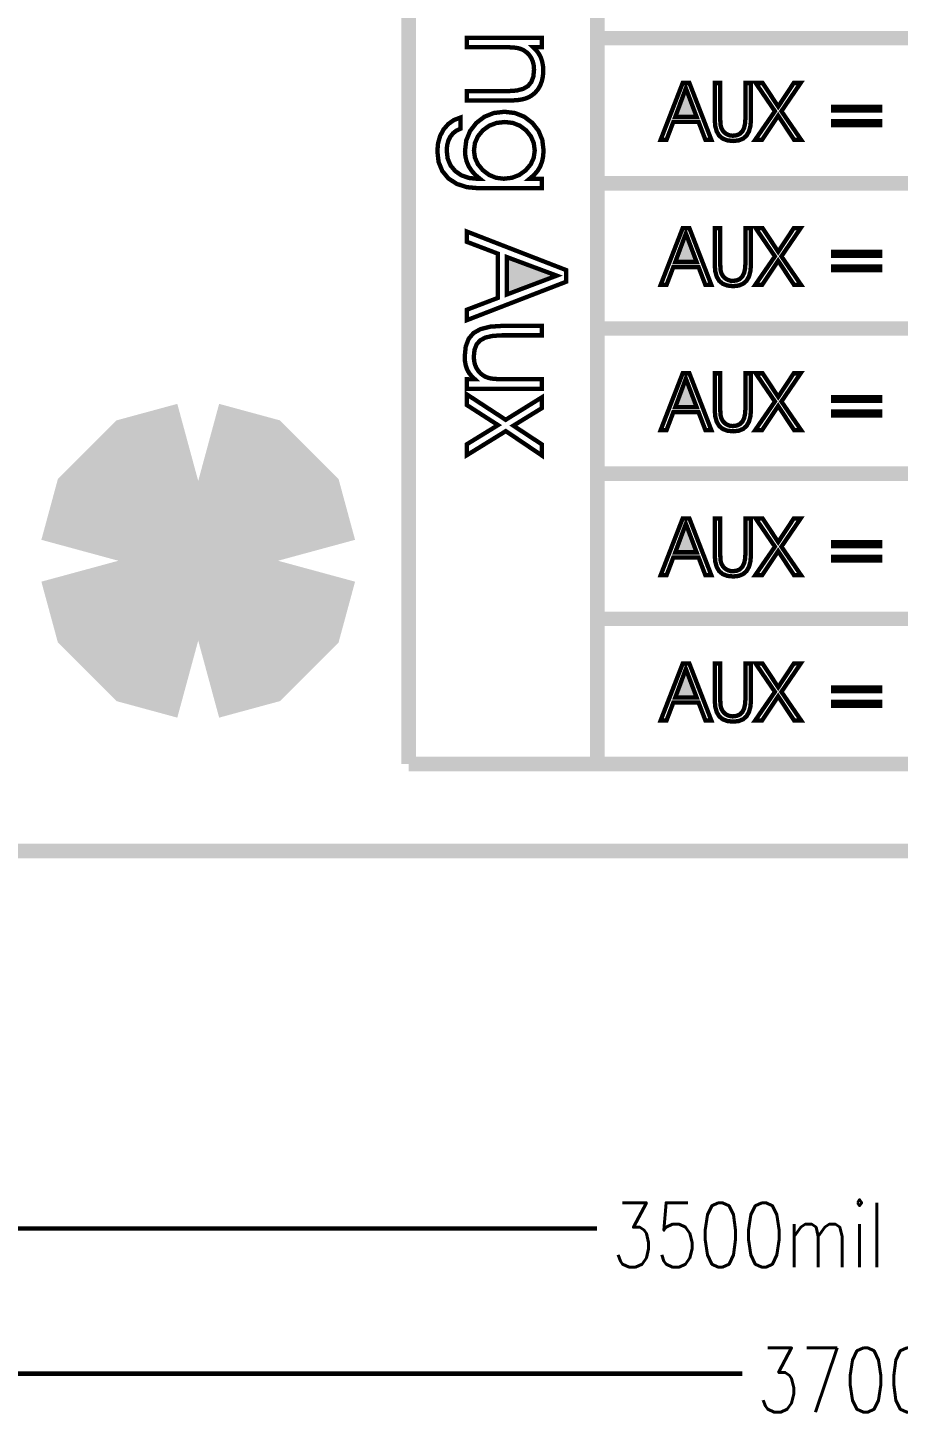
# Model space of a CAD drawing. Extents: x -2.25 to 2.25, y -2.04 to 2.05.
# Drawn here: x -0.652 to -0.053, y -2.043 to -1.089 of the extents above; entities that cross this region are included whole.
import ezdxf
from ezdxf.enums import TextEntityAlignment as Align

# ---------------------------------------------------------------- set-up
doc = ezdxf.new("R2010")
doc.units = 0
doc.header["$LTSCALE"] = 0.000394
for name, color, linetype in [('DD', 7, 'CONTINUOUS'), ('KO', 7, 'CONTINUOUS'), ('ML', 7, 'CONTINUOUS'), ('TO', 7, 'CONTINUOUS')]:
    doc.layers.add(name, color=color, linetype=linetype)
doc.styles.add('SN0', font='ROMANS', dxfattribs={"width": 4e-06})

msp = doc.modelspace()

# ---------------------------------------------------------------- linework, layer by layer
at = {"layer": 'DD', "linetype": 'CONTINUOUS', "const_width": 0.003}
for points in [[(-1.89, -1.916689), (-0.260118, -1.916689)], [(-1.89, -2.016689), (-0.160118, -2.016689)]]:
    msp.add_lwpolyline(points, dxfattribs=at)
at = {"layer": 'KO', "color": 7, "linetype": 'CONTINUOUS', "const_width": 0.009996}
msp.add_lwpolyline([(-1.89, -1.656689), (1.81, -1.656689)], dxfattribs=at)
at = {"layer": 'ML', "color": 7, "linetype": 'CONTINUOUS', "const_width": 0.109996}
for points in [[(-0.534992, -1.401689), (-0.562713, -1.409216), (-0.582461, -1.428964), (-0.589988, -1.456685)], [(-0.534992, -1.401689), (-0.562713, -1.409216), (-0.582461, -1.428964), (-0.589988, -1.456685)], [(-0.479996, -1.456685), (-0.487523, -1.428964), (-0.507271, -1.409216), (-0.534992, -1.401689)], [(-0.479996, -1.456685), (-0.487523, -1.428964), (-0.507271, -1.409216), (-0.534992, -1.401689)], [(-0.589992, -1.456685), (-0.582464, -1.484407), (-0.562714, -1.504157), (-0.534992, -1.511685)], [(-0.589992, -1.456685), (-0.582464, -1.484407), (-0.562714, -1.504157), (-0.534992, -1.511685)], [(-0.534992, -1.511685), (-0.50727, -1.504157), (-0.48752, -1.484407), (-0.479992, -1.456685)], [(-0.534992, -1.511685), (-0.50727, -1.504157), (-0.48752, -1.484407), (-0.479992, -1.456685)]]:
    msp.add_lwpolyline(points, dxfattribs=at)
at = {"layer": 'TO', "color": 7, "linetype": 'CONTINUOUS'}
for points, const_width in [([(-0.39, -1.596689), (-0.39, -0.796689)], 0.009996), ([(-0.259996, -1.596689), (-0.259996, -0.796689)], 0.009996), ([(-0.29828, -1.096484), (-0.29828, -1.102921), (-0.304169, -1.102921), (-0.302019, -1.105064), (-0.300282, -1.107423), (-0.298953, -1.109996), (-0.298006, -1.112805), (-0.29744, -1.11587), (-0.297252, -1.119193), (-0.297488, -1.122842), (-0.298195, -1.126216), (-0.29937, -1.129319), (-0.300986, -1.132079), (-0.303008, -1.134421), (-0.305437, -1.136346), (-0.30739, -1.137423), (-0.309561, -1.138278), (-0.311953, -1.138913), (-0.314836, -1.139343), (-0.31851, -1.1396), (-0.322976, -1.139685), (-0.35, -1.139685), (-0.35, -1.133154), (-0.321051, -1.133154), (-0.315498, -1.132763), (-0.311065, -1.131595), (-0.307748, -1.129654), (-0.305448, -1.126845), (-0.304067, -1.123106), (-0.303606, -1.118437), (-0.303809, -1.115548), (-0.304415, -1.112908), (-0.305421, -1.110512), (-0.306801, -1.108404), (-0.308529, -1.10661), (-0.310602, -1.105134), (-0.31208, -1.104397), (-0.31369, -1.103824), (-0.315433, -1.103417), (-0.317681, -1.103138), (-0.320822, -1.102975), (-0.324854, -1.102921), (-0.35, -1.102921), (-0.35, -1.096484), (-0.29828, -1.096484)], 0.003), ([(-0.29828, -1.096484), (-0.29828, -1.102921), (-0.304169, -1.102921), (-0.302019, -1.105064), (-0.300282, -1.107423), (-0.298953, -1.109996), (-0.298006, -1.112805), (-0.29744, -1.11587), (-0.297252, -1.119193), (-0.297488, -1.122842), (-0.298195, -1.126216), (-0.29937, -1.129319), (-0.300986, -1.132079), (-0.303008, -1.134421), (-0.305437, -1.136346), (-0.30739, -1.137423), (-0.309561, -1.138278), (-0.311953, -1.138913), (-0.314836, -1.139343), (-0.31851, -1.1396), (-0.322976, -1.139685), (-0.35, -1.139685), (-0.35, -1.133154), (-0.321051, -1.133154), (-0.315498, -1.132763), (-0.311065, -1.131595), (-0.307748, -1.129654), (-0.305448, -1.126845), (-0.304067, -1.123106), (-0.303606, -1.118437), (-0.303809, -1.115548), (-0.304415, -1.112908), (-0.305421, -1.110512), (-0.306801, -1.108404), (-0.308529, -1.10661), (-0.310602, -1.105134), (-0.31208, -1.104397), (-0.31369, -1.103824), (-0.315433, -1.103417), (-0.317681, -1.103138), (-0.320822, -1.102975), (-0.324854, -1.102921), (-0.35, -1.102921), (-0.35, -1.096484), (-0.29828, -1.096484)], 0.003), ([(-0.259996, -1.096689), (0.435, -1.096689)], 0.009996), ([(-0.212315, -1.166693), (-0.216366, -1.166693), (-0.201189, -1.127575), (-0.196567, -1.127575), (-0.181437, -1.166693), (-0.185547, -1.166693), (-0.190224, -1.154413), (-0.207638, -1.154413), (-0.212315, -1.166693)], 0.003), ([(-0.212315, -1.166693), (-0.216366, -1.166693), (-0.201189, -1.127575), (-0.196567, -1.127575), (-0.181437, -1.166693), (-0.185547, -1.166693), (-0.190224, -1.154413), (-0.207638, -1.154413), (-0.212315, -1.166693)], 0.003), ([(-0.191571, -1.150894), (-0.198988, -1.131252), (-0.206299, -1.150894), (-0.191571, -1.150894)], 0.003), ([(-0.191571, -1.150894), (-0.198988, -1.131252), (-0.206299, -1.150894), (-0.191571, -1.150894)], 0.003), ([(-0.17911, -1.127575), (-0.175268, -1.127575), (-0.175268, -1.152315), (-0.175243, -1.154072), (-0.175167, -1.155506), (-0.175039, -1.156614), (-0.174851, -1.157528), (-0.174599, -1.158368), (-0.17428, -1.159138), (-0.173467, -1.160521), (-0.172442, -1.161685), (-0.171197, -1.16263), (-0.169789, -1.163333), (-0.16826, -1.163756), (-0.16661, -1.163898), (-0.163914, -1.163561), (-0.16173, -1.162551), (-0.160055, -1.16087), (-0.158878, -1.15849), (-0.158172, -1.155368), (-0.157937, -1.151508), (-0.157937, -1.127575), (-0.15415, -1.127575), (-0.15415, -1.152453), (-0.154486, -1.157092), (-0.155495, -1.160872), (-0.157177, -1.163795), (-0.159536, -1.165867), (-0.162594, -1.167112), (-0.166346, -1.167528), (-0.170349, -1.167121), (-0.173571, -1.165901), (-0.17602, -1.16387), (-0.177738, -1.16098), (-0.178767, -1.157175), (-0.17911, -1.152453), (-0.17911, -1.127575)], 0.003), ([(-0.17911, -1.127575), (-0.175268, -1.127575), (-0.175268, -1.152315), (-0.175243, -1.154072), (-0.175167, -1.155506), (-0.175039, -1.156614), (-0.174851, -1.157528), (-0.174599, -1.158368), (-0.17428, -1.159138), (-0.173467, -1.160521), (-0.172442, -1.161685), (-0.171197, -1.16263), (-0.169789, -1.163333), (-0.16826, -1.163756), (-0.16661, -1.163898), (-0.163914, -1.163561), (-0.16173, -1.162551), (-0.160055, -1.16087), (-0.158878, -1.15849), (-0.158172, -1.155368), (-0.157937, -1.151508), (-0.157937, -1.127575), (-0.15415, -1.127575), (-0.15415, -1.152453), (-0.154486, -1.157092), (-0.155495, -1.160872), (-0.157177, -1.163795), (-0.159536, -1.165867), (-0.162594, -1.167112), (-0.166346, -1.167528), (-0.170349, -1.167121), (-0.173571, -1.165901), (-0.17602, -1.16387), (-0.177738, -1.16098), (-0.178767, -1.157175), (-0.17911, -1.152453), (-0.17911, -1.127575)], 0.003), ([(-0.146492, -1.166693), (-0.151224, -1.166693), (-0.137626, -1.146996), (-0.150894, -1.127575), (-0.146118, -1.127575), (-0.13537, -1.143803), (-0.124657, -1.127575), (-0.119925, -1.127575), (-0.133169, -1.146996), (-0.119606, -1.166693), (-0.124437, -1.166693), (-0.13537, -1.150087), (-0.146492, -1.166693)], 0.003), ([(-0.146492, -1.166693), (-0.151224, -1.166693), (-0.137626, -1.146996), (-0.150894, -1.127575), (-0.146118, -1.127575), (-0.13537, -1.143803), (-0.124657, -1.127575), (-0.119925, -1.127575), (-0.133169, -1.146996), (-0.119606, -1.166693), (-0.124437, -1.166693), (-0.13537, -1.150087), (-0.146492, -1.166693)], 0.003), ([(-0.065232, -1.143961), (-0.065232, -1.146591), (-0.097417, -1.146591), (-0.097417, -1.143961), (-0.065232, -1.143961)], 0.003), ([(-0.065232, -1.143961), (-0.065232, -1.146591), (-0.097417, -1.146591), (-0.097417, -1.143961), (-0.065232, -1.143961)], 0.003), ([(-0.35422, -1.159055), (-0.357012, -1.160334), (-0.359359, -1.162151), (-0.361264, -1.164512), (-0.362666, -1.16733), (-0.363505, -1.170527), (-0.363783, -1.174106), (-0.363131, -1.17961), (-0.361173, -1.184336), (-0.357909, -1.188276), (-0.353545, -1.191245), (-0.348305, -1.193028), (-0.342185, -1.193622), (-0.340823, -1.193622), (-0.343961, -1.191001), (-0.34654, -1.188148), (-0.348555, -1.185067), (-0.350011, -1.181754), (-0.350883, -1.178227), (-0.351173, -1.174476), (-0.350307, -1.167147), (-0.34771, -1.160692), (-0.34339, -1.155106), (-0.337779, -1.150828), (-0.331316, -1.148261), (-0.324004, -1.147406), (-0.316793, -1.148251), (-0.310398, -1.150791), (-0.304811, -1.155028), (-0.300506, -1.160504), (-0.297921, -1.166786), (-0.297059, -1.173866), (-0.297321, -1.178034), (-0.298103, -1.181806), (-0.299402, -1.185181), (-0.301269, -1.188239), (-0.303719, -1.191055), (-0.306752, -1.193622), (-0.29828, -1.193622), (-0.29828, -1.200102), (-0.341429, -1.200102), (-0.349806, -1.199349), (-0.356864, -1.197087), (-0.362598, -1.193315), (-0.366835, -1.188207), (-0.369375, -1.18196), (-0.37022, -1.174571), (-0.369738, -1.168993), (-0.368289, -1.163966), (-0.36587, -1.159488), (-0.362639, -1.155781), (-0.358756, -1.153068), (-0.35422, -1.15135), (-0.35422, -1.159055)], 0.003), ([(-0.35422, -1.159055), (-0.357012, -1.160334), (-0.359359, -1.162151), (-0.361264, -1.164512), (-0.362666, -1.16733), (-0.363505, -1.170527), (-0.363783, -1.174106), (-0.363131, -1.17961), (-0.361173, -1.184336), (-0.357909, -1.188276), (-0.353545, -1.191245), (-0.348305, -1.193028), (-0.342185, -1.193622), (-0.340823, -1.193622), (-0.343961, -1.191001), (-0.34654, -1.188148), (-0.348555, -1.185067), (-0.350011, -1.181754), (-0.350883, -1.178227), (-0.351173, -1.174476), (-0.350307, -1.167147), (-0.34771, -1.160692), (-0.34339, -1.155106), (-0.337779, -1.150828), (-0.331316, -1.148261), (-0.324004, -1.147406), (-0.316793, -1.148251), (-0.310398, -1.150791), (-0.304811, -1.155028), (-0.300506, -1.160504), (-0.297921, -1.166786), (-0.297059, -1.173866), (-0.297321, -1.178034), (-0.298103, -1.181806), (-0.299402, -1.185181), (-0.301269, -1.188239), (-0.303719, -1.191055), (-0.306752, -1.193622), (-0.29828, -1.193622), (-0.29828, -1.200102), (-0.341429, -1.200102), (-0.349806, -1.199349), (-0.356864, -1.197087), (-0.362598, -1.193315), (-0.366835, -1.188207), (-0.369375, -1.18196), (-0.37022, -1.174571), (-0.369738, -1.168993), (-0.368289, -1.163966), (-0.36587, -1.159488), (-0.362639, -1.155781), (-0.358756, -1.153068), (-0.35422, -1.15135), (-0.35422, -1.159055)], 0.003), ([(-0.323717, -1.154449), (-0.329434, -1.15509), (-0.334492, -1.157011), (-0.338894, -1.160209), (-0.342292, -1.164313), (-0.344329, -1.168947), (-0.345008, -1.174106), (-0.344329, -1.179016), (-0.342287, -1.183533), (-0.338878, -1.18765), (-0.334551, -1.190914), (-0.329748, -1.192871), (-0.324469, -1.193524), (-0.318864, -1.192882), (-0.313833, -1.190957), (-0.309386, -1.187748), (-0.305908, -1.183656), (-0.303822, -1.179109), (-0.303126, -1.174106), (-0.303788, -1.168972), (-0.305773, -1.164347), (-0.309079, -1.160228), (-0.313348, -1.157017), (-0.318227, -1.155091), (-0.323717, -1.154449)], 0.003), ([(-0.323717, -1.154449), (-0.329434, -1.15509), (-0.334492, -1.157011), (-0.338894, -1.160209), (-0.342292, -1.164313), (-0.344329, -1.168947), (-0.345008, -1.174106), (-0.344329, -1.179016), (-0.342287, -1.183533), (-0.338878, -1.18765), (-0.334551, -1.190914), (-0.329748, -1.192871), (-0.324469, -1.193524), (-0.318864, -1.192882), (-0.313833, -1.190957), (-0.309386, -1.187748), (-0.305908, -1.183656), (-0.303822, -1.179109), (-0.303126, -1.174106), (-0.303788, -1.168972), (-0.305773, -1.164347), (-0.309079, -1.160228), (-0.313348, -1.157017), (-0.318227, -1.155091), (-0.323717, -1.154449)], 0.003), ([(-0.065232, -1.153984), (-0.065232, -1.156614), (-0.097417, -1.156614), (-0.097417, -1.153984), (-0.065232, -1.153984)], 0.003), ([(-0.065232, -1.153984), (-0.065232, -1.156614), (-0.097417, -1.156614), (-0.097417, -1.153984), (-0.065232, -1.153984)], 0.003), ([(-0.259996, -1.196689), (0.435, -1.196689)], 0.009996), ([(-0.35, -1.236965), (-0.35, -1.229874), (-0.281543, -1.256429), (-0.281543, -1.26452), (-0.35, -1.290996), (-0.35, -1.283807), (-0.328512, -1.275622), (-0.328512, -1.24515), (-0.35, -1.236965)], 0.003), ([(-0.35, -1.236965), (-0.35, -1.229874), (-0.281543, -1.256429), (-0.281543, -1.26452), (-0.35, -1.290996), (-0.35, -1.283807), (-0.328512, -1.275622), (-0.328512, -1.24515), (-0.35, -1.236965)], 0.003), ([(-0.212315, -1.266693), (-0.216366, -1.266693), (-0.201189, -1.227575), (-0.196567, -1.227575), (-0.181437, -1.266693), (-0.185547, -1.266693), (-0.190224, -1.254413), (-0.207638, -1.254413), (-0.212315, -1.266693)], 0.003), ([(-0.212315, -1.266693), (-0.216366, -1.266693), (-0.201189, -1.227575), (-0.196567, -1.227575), (-0.181437, -1.266693), (-0.185547, -1.266693), (-0.190224, -1.254413), (-0.207638, -1.254413), (-0.212315, -1.266693)], 0.003), ([(-0.191571, -1.250894), (-0.198988, -1.231252), (-0.206299, -1.250894), (-0.191571, -1.250894)], 0.003), ([(-0.191571, -1.250894), (-0.198988, -1.231252), (-0.206299, -1.250894), (-0.191571, -1.250894)], 0.003), ([(-0.17911, -1.227575), (-0.175268, -1.227575), (-0.175268, -1.252315), (-0.175243, -1.254072), (-0.175167, -1.255506), (-0.175039, -1.256614), (-0.174851, -1.257528), (-0.174599, -1.258368), (-0.17428, -1.259138), (-0.173467, -1.260521), (-0.172442, -1.261685), (-0.171197, -1.26263), (-0.169789, -1.263333), (-0.16826, -1.263756), (-0.16661, -1.263898), (-0.163914, -1.263561), (-0.16173, -1.262551), (-0.160055, -1.26087), (-0.158878, -1.25849), (-0.158172, -1.255368), (-0.157937, -1.251508), (-0.157937, -1.227575), (-0.15415, -1.227575), (-0.15415, -1.252453), (-0.154486, -1.257092), (-0.155495, -1.260872), (-0.157177, -1.263795), (-0.159536, -1.265867), (-0.162594, -1.267112), (-0.166346, -1.267528), (-0.170349, -1.267121), (-0.173571, -1.265901), (-0.17602, -1.26387), (-0.177738, -1.26098), (-0.178767, -1.257175), (-0.17911, -1.252453), (-0.17911, -1.227575)], 0.003), ([(-0.17911, -1.227575), (-0.175268, -1.227575), (-0.175268, -1.252315), (-0.175243, -1.254072), (-0.175167, -1.255506), (-0.175039, -1.256614), (-0.174851, -1.257528), (-0.174599, -1.258368), (-0.17428, -1.259138), (-0.173467, -1.260521), (-0.172442, -1.261685), (-0.171197, -1.26263), (-0.169789, -1.263333), (-0.16826, -1.263756), (-0.16661, -1.263898), (-0.163914, -1.263561), (-0.16173, -1.262551), (-0.160055, -1.26087), (-0.158878, -1.25849), (-0.158172, -1.255368), (-0.157937, -1.251508), (-0.157937, -1.227575), (-0.15415, -1.227575), (-0.15415, -1.252453), (-0.154486, -1.257092), (-0.155495, -1.260872), (-0.157177, -1.263795), (-0.159536, -1.265867), (-0.162594, -1.267112), (-0.166346, -1.267528), (-0.170349, -1.267121), (-0.173571, -1.265901), (-0.17602, -1.26387), (-0.177738, -1.26098), (-0.178767, -1.257175), (-0.17911, -1.252453), (-0.17911, -1.227575)], 0.003), ([(-0.146492, -1.266693), (-0.151224, -1.266693), (-0.137626, -1.246996), (-0.150894, -1.227575), (-0.146118, -1.227575), (-0.13537, -1.243803), (-0.124657, -1.227575), (-0.119925, -1.227575), (-0.133169, -1.246996), (-0.119606, -1.266693), (-0.124437, -1.266693), (-0.13537, -1.250087), (-0.146492, -1.266693)], 0.003), ([(-0.146492, -1.266693), (-0.151224, -1.266693), (-0.137626, -1.246996), (-0.150894, -1.227575), (-0.146118, -1.227575), (-0.13537, -1.243803), (-0.124657, -1.227575), (-0.119925, -1.227575), (-0.133169, -1.246996), (-0.119606, -1.266693), (-0.124437, -1.266693), (-0.13537, -1.250087), (-0.146492, -1.266693)], 0.003), ([(-0.32235, -1.273264), (-0.287976, -1.260283), (-0.32235, -1.247492), (-0.32235, -1.273264)], 0.003), ([(-0.32235, -1.273264), (-0.287976, -1.260283), (-0.32235, -1.247492), (-0.32235, -1.273264)], 0.003), ([(-0.065232, -1.243961), (-0.065232, -1.246591), (-0.097417, -1.246591), (-0.097417, -1.243961), (-0.065232, -1.243961)], 0.003), ([(-0.065232, -1.243961), (-0.065232, -1.246591), (-0.097417, -1.246591), (-0.097417, -1.243961), (-0.065232, -1.243961)], 0.003), ([(-0.065232, -1.253984), (-0.065232, -1.256614), (-0.097417, -1.256614), (-0.097417, -1.253984), (-0.065232, -1.253984)], 0.003), ([(-0.065232, -1.253984), (-0.065232, -1.256614), (-0.097417, -1.256614), (-0.097417, -1.253984), (-0.065232, -1.253984)], 0.003), ([(-0.29828, -1.294878), (-0.29828, -1.301409), (-0.325736, -1.301409), (-0.332096, -1.30179), (-0.337087, -1.302934), (-0.340709, -1.304843), (-0.343154, -1.307618), (-0.344619, -1.311382), (-0.345106, -1.316126), (-0.344903, -1.318987), (-0.344297, -1.321602), (-0.343291, -1.323972), (-0.341908, -1.326086), (-0.340162, -1.327903), (-0.338059, -1.329429), (-0.336627, -1.330141), (-0.335031, -1.330706), (-0.33328, -1.33113), (-0.330995, -1.331413), (-0.327807, -1.331584), (-0.323717, -1.331642), (-0.29828, -1.331642), (-0.29828, -1.338272), (-0.35, -1.338272), (-0.35, -1.331642), (-0.344398, -1.331642), (-0.346624, -1.329557), (-0.348394, -1.327315), (-0.349713, -1.324921), (-0.350632, -1.322273), (-0.35118, -1.319276), (-0.351362, -1.315933), (-0.350689, -1.309178), (-0.348673, -1.303806), (-0.345315, -1.299823), (-0.340404, -1.297078), (-0.333724, -1.295429), (-0.325272, -1.294878), (-0.29828, -1.294878)], 0.003), ([(-0.29828, -1.294878), (-0.29828, -1.301409), (-0.325736, -1.301409), (-0.332096, -1.30179), (-0.337087, -1.302934), (-0.340709, -1.304843), (-0.343154, -1.307618), (-0.344619, -1.311382), (-0.345106, -1.316126), (-0.344903, -1.318987), (-0.344297, -1.321602), (-0.343291, -1.323972), (-0.341908, -1.326086), (-0.340162, -1.327903), (-0.338059, -1.329429), (-0.336627, -1.330141), (-0.335031, -1.330706), (-0.33328, -1.33113), (-0.330995, -1.331413), (-0.327807, -1.331584), (-0.323717, -1.331642), (-0.29828, -1.331642), (-0.29828, -1.338272), (-0.35, -1.338272), (-0.35, -1.331642), (-0.344398, -1.331642), (-0.346624, -1.329557), (-0.348394, -1.327315), (-0.349713, -1.324921), (-0.350632, -1.322273), (-0.35118, -1.319276), (-0.351362, -1.315933), (-0.350689, -1.309178), (-0.348673, -1.303806), (-0.345315, -1.299823), (-0.340404, -1.297078), (-0.333724, -1.295429), (-0.325272, -1.294878), (-0.29828, -1.294878)], 0.003), ([(-0.259996, -1.296689), (0.435, -1.296689)], 0.009996), ([(-0.212315, -1.366693), (-0.216366, -1.366693), (-0.201189, -1.327575), (-0.196567, -1.327575), (-0.181437, -1.366693), (-0.185547, -1.366693), (-0.190224, -1.354413), (-0.207638, -1.354413), (-0.212315, -1.366693)], 0.003), ([(-0.212315, -1.366693), (-0.216366, -1.366693), (-0.201189, -1.327575), (-0.196567, -1.327575), (-0.181437, -1.366693), (-0.185547, -1.366693), (-0.190224, -1.354413), (-0.207638, -1.354413), (-0.212315, -1.366693)], 0.003), ([(-0.191571, -1.350894), (-0.198988, -1.331252), (-0.206299, -1.350894), (-0.191571, -1.350894)], 0.003), ([(-0.191571, -1.350894), (-0.198988, -1.331252), (-0.206299, -1.350894), (-0.191571, -1.350894)], 0.003), ([(-0.17911, -1.327575), (-0.175268, -1.327575), (-0.175268, -1.352315), (-0.175243, -1.354072), (-0.175167, -1.355506), (-0.175039, -1.356614), (-0.174851, -1.357528), (-0.174599, -1.358368), (-0.17428, -1.359138), (-0.173467, -1.360521), (-0.172442, -1.361685), (-0.171197, -1.36263), (-0.169789, -1.363333), (-0.16826, -1.363756), (-0.16661, -1.363898), (-0.163914, -1.363561), (-0.16173, -1.362551), (-0.160055, -1.36087), (-0.158878, -1.35849), (-0.158172, -1.355368), (-0.157937, -1.351508), (-0.157937, -1.327575), (-0.15415, -1.327575), (-0.15415, -1.352453), (-0.154486, -1.357092), (-0.155495, -1.360872), (-0.157177, -1.363795), (-0.159536, -1.365867), (-0.162594, -1.367112), (-0.166346, -1.367528), (-0.170349, -1.367121), (-0.173571, -1.365901), (-0.17602, -1.36387), (-0.177738, -1.36098), (-0.178767, -1.357175), (-0.17911, -1.352453), (-0.17911, -1.327575)], 0.003), ([(-0.17911, -1.327575), (-0.175268, -1.327575), (-0.175268, -1.352315), (-0.175243, -1.354072), (-0.175167, -1.355506), (-0.175039, -1.356614), (-0.174851, -1.357528), (-0.174599, -1.358368), (-0.17428, -1.359138), (-0.173467, -1.360521), (-0.172442, -1.361685), (-0.171197, -1.36263), (-0.169789, -1.363333), (-0.16826, -1.363756), (-0.16661, -1.363898), (-0.163914, -1.363561), (-0.16173, -1.362551), (-0.160055, -1.36087), (-0.158878, -1.35849), (-0.158172, -1.355368), (-0.157937, -1.351508), (-0.157937, -1.327575), (-0.15415, -1.327575), (-0.15415, -1.352453), (-0.154486, -1.357092), (-0.155495, -1.360872), (-0.157177, -1.363795), (-0.159536, -1.365867), (-0.162594, -1.367112), (-0.166346, -1.367528), (-0.170349, -1.367121), (-0.173571, -1.365901), (-0.17602, -1.36387), (-0.177738, -1.36098), (-0.178767, -1.357175), (-0.17911, -1.352453), (-0.17911, -1.327575)], 0.003), ([(-0.146492, -1.366693), (-0.151224, -1.366693), (-0.137626, -1.346996), (-0.150894, -1.327575), (-0.146118, -1.327575), (-0.13537, -1.343803), (-0.124657, -1.327575), (-0.119925, -1.327575), (-0.133169, -1.346996), (-0.119606, -1.366693), (-0.124437, -1.366693), (-0.13537, -1.350087), (-0.146492, -1.366693)], 0.003), ([(-0.146492, -1.366693), (-0.151224, -1.366693), (-0.137626, -1.346996), (-0.150894, -1.327575), (-0.146118, -1.327575), (-0.13537, -1.343803), (-0.124657, -1.327575), (-0.119925, -1.327575), (-0.133169, -1.346996), (-0.119606, -1.366693), (-0.124437, -1.366693), (-0.13537, -1.350087), (-0.146492, -1.366693)], 0.003), ([(-0.29828, -1.351591), (-0.317843, -1.363626), (-0.29828, -1.376496), (-0.29828, -1.384118), (-0.323055, -1.367382), (-0.35, -1.384024), (-0.35, -1.376496), (-0.328417, -1.36324), (-0.35, -1.349378), (-0.35, -1.342043), (-0.323154, -1.359583), (-0.29828, -1.344161), (-0.29828, -1.351591)], 0.003), ([(-0.29828, -1.351591), (-0.317843, -1.363626), (-0.29828, -1.376496), (-0.29828, -1.384118), (-0.323055, -1.367382), (-0.35, -1.384024), (-0.35, -1.376496), (-0.328417, -1.36324), (-0.35, -1.349378), (-0.35, -1.342043), (-0.323154, -1.359583), (-0.29828, -1.344161), (-0.29828, -1.351591)], 0.003), ([(-0.065232, -1.343961), (-0.065232, -1.346591), (-0.097417, -1.346591), (-0.097417, -1.343961), (-0.065232, -1.343961)], 0.003), ([(-0.065232, -1.343961), (-0.065232, -1.346591), (-0.097417, -1.346591), (-0.097417, -1.343961), (-0.065232, -1.343961)], 0.003), ([(-0.065232, -1.353984), (-0.065232, -1.356614), (-0.097417, -1.356614), (-0.097417, -1.353984), (-0.065232, -1.353984)], 0.003), ([(-0.065232, -1.353984), (-0.065232, -1.356614), (-0.097417, -1.356614), (-0.097417, -1.353984), (-0.065232, -1.353984)], 0.003), ([(-0.259996, -1.396689), (0.435, -1.396689)], 0.009996), ([(-0.212315, -1.466693), (-0.216366, -1.466693), (-0.201189, -1.427575), (-0.196567, -1.427575), (-0.181437, -1.466693), (-0.185547, -1.466693), (-0.190224, -1.454413), (-0.207638, -1.454413), (-0.212315, -1.466693)], 0.003), ([(-0.212315, -1.466693), (-0.216366, -1.466693), (-0.201189, -1.427575), (-0.196567, -1.427575), (-0.181437, -1.466693), (-0.185547, -1.466693), (-0.190224, -1.454413), (-0.207638, -1.454413), (-0.212315, -1.466693)], 0.003), ([(-0.191571, -1.450894), (-0.198988, -1.431252), (-0.206299, -1.450894), (-0.191571, -1.450894)], 0.003), ([(-0.191571, -1.450894), (-0.198988, -1.431252), (-0.206299, -1.450894), (-0.191571, -1.450894)], 0.003), ([(-0.17911, -1.427575), (-0.175268, -1.427575), (-0.175268, -1.452315), (-0.175243, -1.454072), (-0.175167, -1.455506), (-0.175039, -1.456614), (-0.174851, -1.457528), (-0.174599, -1.458368), (-0.17428, -1.459138), (-0.173467, -1.460521), (-0.172442, -1.461685), (-0.171197, -1.46263), (-0.169789, -1.463333), (-0.16826, -1.463756), (-0.16661, -1.463898), (-0.163914, -1.463561), (-0.16173, -1.462551), (-0.160055, -1.46087), (-0.158878, -1.45849), (-0.158172, -1.455368), (-0.157937, -1.451508), (-0.157937, -1.427575), (-0.15415, -1.427575), (-0.15415, -1.452453), (-0.154486, -1.457092), (-0.155495, -1.460872), (-0.157177, -1.463795), (-0.159536, -1.465867), (-0.162594, -1.467112), (-0.166346, -1.467528), (-0.170349, -1.467121), (-0.173571, -1.465901), (-0.17602, -1.46387), (-0.177738, -1.46098), (-0.178767, -1.457175), (-0.17911, -1.452453), (-0.17911, -1.427575)], 0.003), ([(-0.17911, -1.427575), (-0.175268, -1.427575), (-0.175268, -1.452315), (-0.175243, -1.454072), (-0.175167, -1.455506), (-0.175039, -1.456614), (-0.174851, -1.457528), (-0.174599, -1.458368), (-0.17428, -1.459138), (-0.173467, -1.460521), (-0.172442, -1.461685), (-0.171197, -1.46263), (-0.169789, -1.463333), (-0.16826, -1.463756), (-0.16661, -1.463898), (-0.163914, -1.463561), (-0.16173, -1.462551), (-0.160055, -1.46087), (-0.158878, -1.45849), (-0.158172, -1.455368), (-0.157937, -1.451508), (-0.157937, -1.427575), (-0.15415, -1.427575), (-0.15415, -1.452453), (-0.154486, -1.457092), (-0.155495, -1.460872), (-0.157177, -1.463795), (-0.159536, -1.465867), (-0.162594, -1.467112), (-0.166346, -1.467528), (-0.170349, -1.467121), (-0.173571, -1.465901), (-0.17602, -1.46387), (-0.177738, -1.46098), (-0.178767, -1.457175), (-0.17911, -1.452453), (-0.17911, -1.427575)], 0.003), ([(-0.146492, -1.466693), (-0.151224, -1.466693), (-0.137626, -1.446996), (-0.150894, -1.427575), (-0.146118, -1.427575), (-0.13537, -1.443803), (-0.124657, -1.427575), (-0.119925, -1.427575), (-0.133169, -1.446996), (-0.119606, -1.466693), (-0.124437, -1.466693), (-0.13537, -1.450087), (-0.146492, -1.466693)], 0.003), ([(-0.146492, -1.466693), (-0.151224, -1.466693), (-0.137626, -1.446996), (-0.150894, -1.427575), (-0.146118, -1.427575), (-0.13537, -1.443803), (-0.124657, -1.427575), (-0.119925, -1.427575), (-0.133169, -1.446996), (-0.119606, -1.466693), (-0.124437, -1.466693), (-0.13537, -1.450087), (-0.146492, -1.466693)], 0.003), ([(-0.065232, -1.443961), (-0.065232, -1.446591), (-0.097417, -1.446591), (-0.097417, -1.443961), (-0.065232, -1.443961)], 0.003), ([(-0.065232, -1.443961), (-0.065232, -1.446591), (-0.097417, -1.446591), (-0.097417, -1.443961), (-0.065232, -1.443961)], 0.003), ([(-0.065232, -1.453984), (-0.065232, -1.456614), (-0.097417, -1.456614), (-0.097417, -1.453984), (-0.065232, -1.453984)], 0.003), ([(-0.065232, -1.453984), (-0.065232, -1.456614), (-0.097417, -1.456614), (-0.097417, -1.453984), (-0.065232, -1.453984)], 0.003), ([(-0.259996, -1.496689), (0.435, -1.496689)], 0.009996), ([(-0.212315, -1.566693), (-0.216366, -1.566693), (-0.201189, -1.527575), (-0.196567, -1.527575), (-0.181437, -1.566693), (-0.185547, -1.566693), (-0.190224, -1.554413), (-0.207638, -1.554413), (-0.212315, -1.566693)], 0.003), ([(-0.212315, -1.566693), (-0.216366, -1.566693), (-0.201189, -1.527575), (-0.196567, -1.527575), (-0.181437, -1.566693), (-0.185547, -1.566693), (-0.190224, -1.554413), (-0.207638, -1.554413), (-0.212315, -1.566693)], 0.003), ([(-0.17911, -1.527575), (-0.175268, -1.527575), (-0.175268, -1.552315), (-0.175243, -1.554072), (-0.175167, -1.555506), (-0.175039, -1.556614), (-0.174851, -1.557528), (-0.174599, -1.558368), (-0.17428, -1.559138), (-0.173467, -1.560521), (-0.172442, -1.561685), (-0.171197, -1.56263), (-0.169789, -1.563333), (-0.16826, -1.563756), (-0.16661, -1.563898), (-0.163914, -1.563561), (-0.16173, -1.562551), (-0.160055, -1.56087), (-0.158878, -1.55849), (-0.158172, -1.555368), (-0.157937, -1.551508), (-0.157937, -1.527575), (-0.15415, -1.527575), (-0.15415, -1.552453), (-0.154486, -1.557092), (-0.155495, -1.560872), (-0.157177, -1.563795), (-0.159536, -1.565867), (-0.162594, -1.567112), (-0.166346, -1.567528), (-0.170349, -1.567121), (-0.173571, -1.565901), (-0.17602, -1.56387), (-0.177738, -1.56098), (-0.178767, -1.557175), (-0.17911, -1.552453), (-0.17911, -1.527575)], 0.003), ([(-0.17911, -1.527575), (-0.175268, -1.527575), (-0.175268, -1.552315), (-0.175243, -1.554072), (-0.175167, -1.555506), (-0.175039, -1.556614), (-0.174851, -1.557528), (-0.174599, -1.558368), (-0.17428, -1.559138), (-0.173467, -1.560521), (-0.172442, -1.561685), (-0.171197, -1.56263), (-0.169789, -1.563333), (-0.16826, -1.563756), (-0.16661, -1.563898), (-0.163914, -1.563561), (-0.16173, -1.562551), (-0.160055, -1.56087), (-0.158878, -1.55849), (-0.158172, -1.555368), (-0.157937, -1.551508), (-0.157937, -1.527575), (-0.15415, -1.527575), (-0.15415, -1.552453), (-0.154486, -1.557092), (-0.155495, -1.560872), (-0.157177, -1.563795), (-0.159536, -1.565867), (-0.162594, -1.567112), (-0.166346, -1.567528), (-0.170349, -1.567121), (-0.173571, -1.565901), (-0.17602, -1.56387), (-0.177738, -1.56098), (-0.178767, -1.557175), (-0.17911, -1.552453), (-0.17911, -1.527575)], 0.003), ([(-0.146492, -1.566693), (-0.151224, -1.566693), (-0.137626, -1.546996), (-0.150894, -1.527575), (-0.146118, -1.527575), (-0.13537, -1.543803), (-0.124657, -1.527575), (-0.119925, -1.527575), (-0.133169, -1.546996), (-0.119606, -1.566693), (-0.124437, -1.566693), (-0.13537, -1.550087), (-0.146492, -1.566693)], 0.003), ([(-0.146492, -1.566693), (-0.151224, -1.566693), (-0.137626, -1.546996), (-0.150894, -1.527575), (-0.146118, -1.527575), (-0.13537, -1.543803), (-0.124657, -1.527575), (-0.119925, -1.527575), (-0.133169, -1.546996), (-0.119606, -1.566693), (-0.124437, -1.566693), (-0.13537, -1.550087), (-0.146492, -1.566693)], 0.003), ([(-0.191571, -1.550894), (-0.198988, -1.531252), (-0.206299, -1.550894), (-0.191571, -1.550894)], 0.003), ([(-0.191571, -1.550894), (-0.198988, -1.531252), (-0.206299, -1.550894), (-0.191571, -1.550894)], 0.003), ([(-0.065232, -1.543961), (-0.065232, -1.546591), (-0.097417, -1.546591), (-0.097417, -1.543961), (-0.065232, -1.543961)], 0.003), ([(-0.065232, -1.543961), (-0.065232, -1.546591), (-0.097417, -1.546591), (-0.097417, -1.543961), (-0.065232, -1.543961)], 0.003), ([(-0.065232, -1.553984), (-0.065232, -1.556614), (-0.097417, -1.556614), (-0.097417, -1.553984), (-0.065232, -1.553984)], 0.003), ([(-0.065232, -1.553984), (-0.065232, -1.556614), (-0.097417, -1.556614), (-0.097417, -1.553984), (-0.065232, -1.553984)], 0.003), ([(-0.39, -1.596689), (-0.259996, -1.596689)], 0.009996), ([(-0.259996, -1.596689), (0.435, -1.596689)], 0.009996)]:
    msp.add_lwpolyline(points, dxfattribs=dict(at, const_width=const_width))
at = {"layer": 'TO', "color": 7}
for points in [[(-0.191571, -1.150894), (-0.198988, -1.131252), (-0.191571, -1.150894), (-0.206299, -1.150894)], [(-0.065232, -1.143961), (-0.065232, -1.146591), (-0.097417, -1.143961), (-0.097417, -1.146591)], [(-0.065232, -1.153984), (-0.065232, -1.156614), (-0.097417, -1.153984), (-0.097417, -1.156614)], [(-0.191571, -1.250894), (-0.198988, -1.231252), (-0.191571, -1.250894), (-0.206299, -1.250894)], [(-0.32235, -1.273264), (-0.287976, -1.260283), (-0.32235, -1.273264), (-0.32235, -1.247492)], [(-0.065232, -1.243961), (-0.065232, -1.246591), (-0.097417, -1.243961), (-0.097417, -1.246591)], [(-0.065232, -1.253984), (-0.065232, -1.256614), (-0.097417, -1.253984), (-0.097417, -1.256614)], [(-0.191571, -1.350894), (-0.198988, -1.331252), (-0.191571, -1.350894), (-0.206299, -1.350894)], [(-0.065232, -1.343961), (-0.065232, -1.346591), (-0.097417, -1.343961), (-0.097417, -1.346591)], [(-0.065232, -1.353984), (-0.065232, -1.356614), (-0.097417, -1.353984), (-0.097417, -1.356614)], [(-0.191571, -1.450894), (-0.198988, -1.431252), (-0.191571, -1.450894), (-0.206299, -1.450894)], [(-0.065232, -1.443961), (-0.065232, -1.446591), (-0.097417, -1.443961), (-0.097417, -1.446591)], [(-0.065232, -1.453984), (-0.065232, -1.456614), (-0.097417, -1.453984), (-0.097417, -1.456614)], [(-0.191571, -1.550894), (-0.198988, -1.531252), (-0.191571, -1.550894), (-0.206299, -1.550894)], [(-0.065232, -1.543961), (-0.065232, -1.546591), (-0.097417, -1.543961), (-0.097417, -1.546591)], [(-0.065232, -1.553984), (-0.065232, -1.556614), (-0.097417, -1.553984), (-0.097417, -1.556614)]]:
    msp.add_solid(points, dxfattribs=at)

# ---------------------------------------------------------------- texts
at = {"layer": 'DD', "style": 'SN0'}
for s, p, p2 in [('3500mil', (-0.250118, -1.943307), (-0.061359, -1.943307)), ('3700mil', (-0.150118, -2.043307), (0.038641, -2.043307))]:
    msp.add_text(s, height=0.044395, dxfattribs=at).set_placement(p, p2, align=Align.FIT)

doc.saveas('drawing.dxf')
